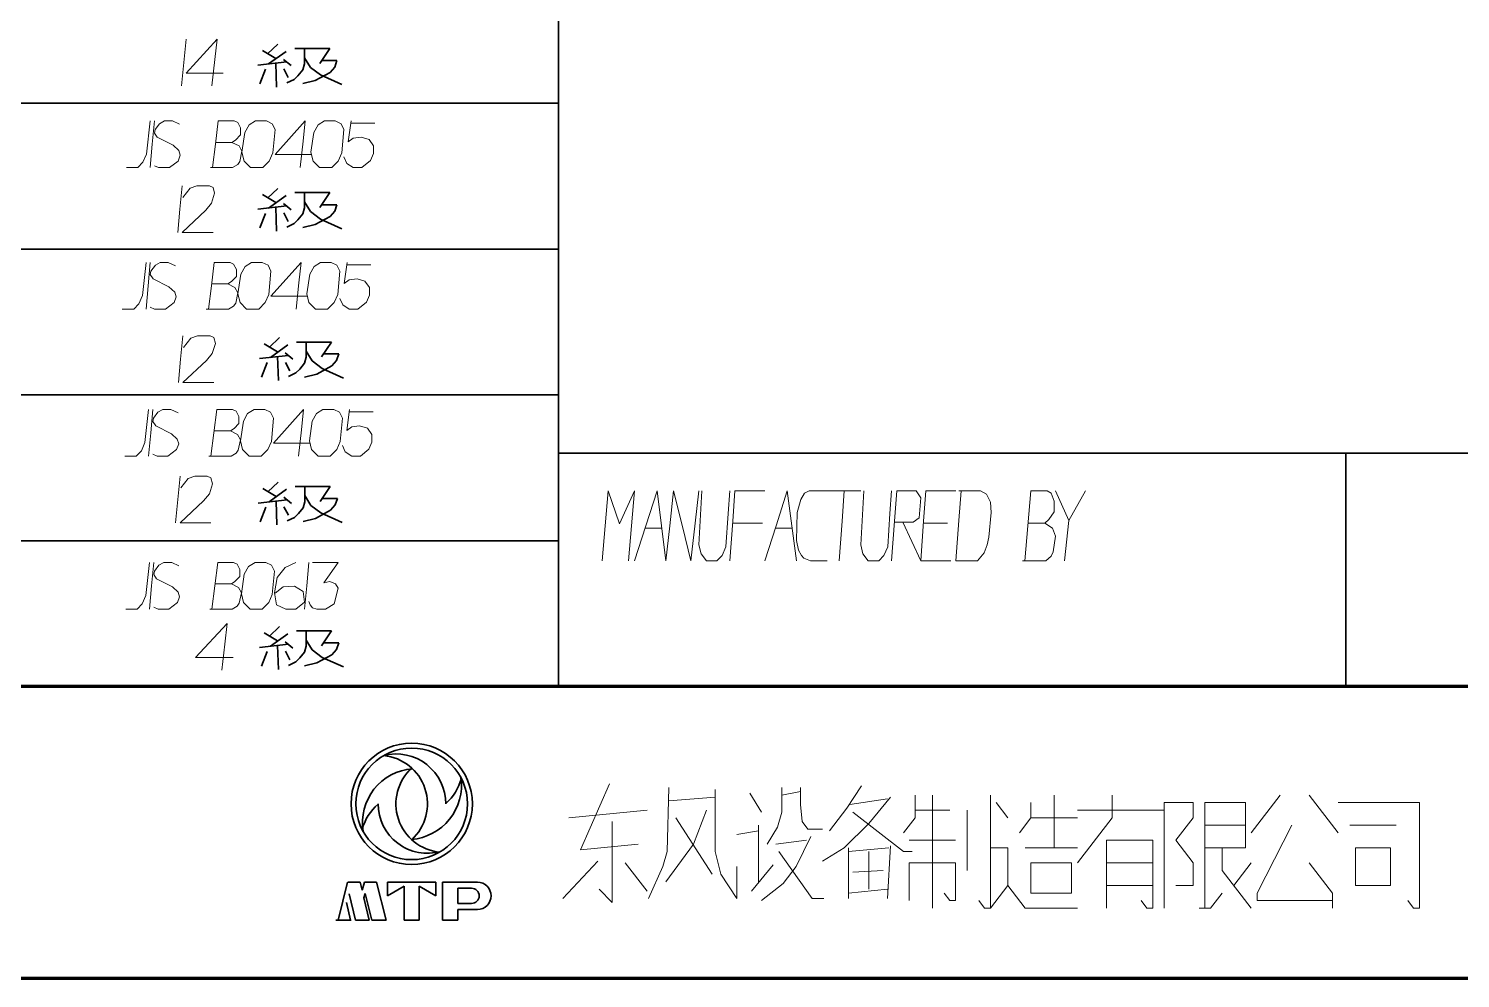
# Model space of a CAD drawing. Header units: millimetres. Extents: x 1333 to 104182, y -62616 to -5704.
# Drawn here: x 48705.16 to 48754.24, y -62616.28 to -62583.72 of the extents above; entities that cross this region are included whole.
import ezdxf

# ---------------------------------------------------------------- set-up
doc = ezdxf.new("R2010")
doc.units = ezdxf.units.MM
doc.header["$LTSCALE"] = 0.5
doc.layers.add('08', color=1, linetype='Continuous')
doc.layers.add('11', color=3, linetype='Continuous')

# ---------------------------------------------------------------- blocks, each defined once
blk = doc.blocks.new('A$C32A078D3')
at = {"color": 1, "lineweight": 35, "ltscale": 0.033501}
for p, q in [((-157.555, 1.995), (-157.229, 3.294)), ((-155.911, 1.995), (-156.237, 3.294))]:
    blk.add_line(p, q, dxfattribs=at)
at = {"color": 1, "lineweight": 35, "ltscale": 0.010399}
blk.add_line((-157.215, 3.294), (-156.799, 3.294), dxfattribs=at)
at = {"color": 1, "lineweight": 35, "ltscale": 0.007084}
blk.add_line((-156.799, 3.294), (-156.733, 3.019), dxfattribs=at)
at = {"color": 1, "lineweight": 35, "ltscale": 0.007197}
blk.add_line((-156.65, 3.294), (-156.733, 3.019), dxfattribs=at)
at = {"color": 1, "lineweight": 35, "ltscale": 0.010326}
blk.add_line((-156.237, 3.294), (-156.65, 3.294), dxfattribs=at)
at = {"color": 1, "lineweight": 35, "ltscale": 0.041595}
blk.add_line((-155.863, 3.294), (-154.199, 3.294), dxfattribs=at)
at = {"color": 1, "lineweight": 35, "ltscale": 0.011698}
for p, q in [((-155.863, 3.294), (-155.863, 2.827)), ((-154.199, 3.294), (-154.199, 2.827))]:
    blk.add_line(p, q, dxfattribs=at)
at = {"color": 1, "lineweight": 35, "ltscale": 0.016609}
for p, q in [((-155.863, 2.827), (-155.291, 3.165)), ((-154.199, 2.827), (-154.771, 3.165))]:
    blk.add_line(p, q, dxfattribs=at)
at = {"color": 1, "lineweight": 35, "ltscale": 0.029246}
for p, q in [((-155.291, 1.995), (-155.291, 3.165)), ((-154.771, 1.995), (-154.771, 3.165))]:
    blk.add_line(p, q, dxfattribs=at)
at = {"color": 1, "lineweight": 35, "ltscale": 0.029897}
blk.add_line((-153.974, 3.294), (-152.778, 3.294), dxfattribs=at)
at = {"color": 1, "lineweight": 35, "ltscale": 0.032496}
blk.add_line((-153.974, 1.995), (-153.974, 3.294), dxfattribs=at)
at = {"color": 1, "lineweight": 35, "ltscale": 0.011917}
for p, q in [((-153.454, 3.087), (-152.977, 3.087)), ((-153.454, 2.567), (-152.977, 2.567))]:
    blk.add_line(p, q, dxfattribs=at)
at = {"color": 1, "lineweight": 35, "ltscale": 0.012998}
blk.add_line((-153.454, 2.567), (-153.454, 3.087), dxfattribs=at)
at = {"color": 1, "lineweight": 35, "ltscale": 0.015572}
blk.add_line((-157.268, 2.602), (-157.128, 1.995), dxfattribs=at)
at = {"color": 1, "lineweight": 35, "ltscale": 0.02333}
blk.add_line((-157.173, 2.902), (-156.955, 1.995), dxfattribs=at)
at = {"color": 1, "lineweight": 35, "ltscale": 0.003944}
blk.add_line((-156.629, 2.913), (-156.671, 2.761), dxfattribs=at)
at = {"color": 1, "lineweight": 35, "ltscale": 0.019706}
blk.add_line((-156.671, 2.761), (-156.487, 1.995), dxfattribs=at)
at = {"color": 1, "lineweight": 35, "ltscale": 0.023684}
blk.add_line((-156.396, 1.995), (-156.629, 2.913), dxfattribs=at)
at = {"color": 1, "lineweight": 35, "ltscale": 0.012999}
for p, q in [((-157.631, 1.995), (-157.111, 1.995)), ((-153.454, 1.995), (-153.974, 1.995))]:
    blk.add_line(p, q, dxfattribs=at)
at = {"color": 1, "lineweight": 35, "ltscale": 0.011699}
blk.add_line((-156.487, 1.995), (-156.955, 1.995), dxfattribs=at)
at = {"color": 1, "lineweight": 35, "ltscale": 0.012134}
blk.add_line((-155.911, 1.995), (-156.396, 1.995), dxfattribs=at)
at = {"color": 1, "lineweight": 35, "ltscale": 0.012997}
blk.add_line((-155.291, 1.995), (-154.771, 1.995), dxfattribs=at)
at = {"color": 1, "lineweight": 35, "ltscale": 0.016898}
blk.add_line((-153.454, 2.359), (-152.778, 2.359), dxfattribs=at)
at = {"color": 1, "lineweight": 35, "ltscale": 0.009099}
blk.add_line((-153.454, 1.995), (-153.454, 2.359), dxfattribs=at)
at = {"color": 7, "lineweight": 13}
for points in [[(-148.255, 6.668), (-149.248, 4.41)], [(-146.218, 6.539), (-146.268, 4.345)], [(-144.628, 6.474), (-144.628, 4.345)], [(-142.343, 6.539), (-142.343, 5.7)], [(-142.343, 6.281), (-141.697, 6.41)], [(-141.697, 6.539), (-141.697, 5.958)], [(-139.611, 6.603), (-140.108, 5.829)], [(-146.218, 6.087), (-144.628, 6.216)], [(-143.436, 6.345), (-143.039, 5.7)], [(-141.697, 5.958), (-141.648, 5.377)], [(-138.617, 6.216), (-139.362, 5.313), (-140.207, 4.474), (-140.952, 4.023)], [(-140.008, 5.958), (-138.717, 6.152)], [(-137.773, 6.281), (-137.773, 5.506), (-138.17, 4.99)], [(-137.177, 2.41), (-137.177, 6.281)], [(-135.19, 6.281), (-135.19, 2.41), (-135.388, 2.41), (-135.587, 2.668)], [(-134.593, 5.506), (-134.991, 6.023)], [(-134.196, 4.99), (-133.799, 5.506), (-133.799, 6.023)], [(-133.004, 6.281), (-133.004, 4.474)], [(-131.017, 6.281), (-131.017, 5.506), (-132.209, 3.958)], [(-129.228, 2.41), (-129.228, 6.023), (-128.235, 6.023), (-128.235, 5.506), (-128.831, 4.732), (-128.235, 3.958), (-128.235, 3.184), (-128.831, 3.184)], [(-127.837, 4.474), (-126.446, 4.474), (-126.446, 6.023), (-127.837, 6.023), (-127.837, 2.41)], [(-126.248, 4.99), (-125.254, 6.281)], [(-123.267, 4.99), (-124.26, 6.281)], [(-120.882, 2.668), (-120.684, 2.41), (-120.485, 2.41), (-120.485, 6.023), (-123.267, 6.023)], [(-149.646, 5.506), (-146.963, 5.764)], [(-145.97, 5.506), (-144.728, 3.571)], [(-145.373, 4.603), (-144.926, 5.764)], [(-142.343, 5.7), (-142.492, 5.184)], [(-140.108, 5.829), (-140.704, 5.055)], [(-139.909, 5.7), (-138.17, 4.345), (-137.872, 4.345)], [(-136.581, 5.764), (-137.773, 5.764)], [(-135.984, 3.7), (-135.984, 5.764)], [(-133.799, 5.506), (-132.209, 5.506)], [(-129.228, 5.764), (-132.209, 5.764)], [(-148.155, 5.377), (-148.155, 2.603)], [(-143.138, 5.055), (-143.883, 4.926)], [(-143.138, 3.313), (-143.138, 5.248)], [(-142.492, 5.184), (-142.84, 4.603)], [(-141.648, 5.377), (-141.449, 5.119)], [(-141.449, 5.119), (-140.952, 5.119)], [(-126.446, 5.248), (-127.837, 5.248)], [(-124.857, 5.248), (-126.049, 2.926), (-126.049, 2.668), (-123.466, 2.668)], [(-122.87, 5.248), (-121.28, 5.248)], [(-149.248, 4.41), (-147.261, 4.603)], [(-146.317, 3.313), (-145.373, 4.603)], [(-142.542, 4.603), (-141.499, 4.732)], [(-141.35, 4.861), (-141.846, 3.829)], [(-140.058, 4.474), (-140.058, 2.732)], [(-140.058, 4.345), (-138.667, 4.474)], [(-138.617, 4.539), (-138.717, 2.732)], [(-137.971, 4.732), (-136.382, 4.732)], [(-135.19, 4.474), (-134.593, 4.474), (-134.593, 3.184)], [(-132.209, 4.474), (-133.997, 4.474)], [(-131.215, 2.41), (-131.215, 4.732), (-129.626, 4.732), (-129.626, 2.41), (-129.824, 2.41), (-130.023, 2.668)], [(-126.248, 2.41), (-127.241, 3.7), (-127.241, 4.474)], [(-148.652, 4.023), (-149.844, 2.732)], [(-147.708, 3.958), (-146.963, 2.99)], [(-146.268, 4.345), (-146.417, 3.829)], [(-144.628, 4.345), (-144.43, 3.571)], [(-142.442, 4.345), (-141.3, 2.732)], [(-139.362, 4.345), (-139.362, 3.055)], [(-137.971, 2.668), (-137.971, 3.958), (-136.382, 3.958), (-136.382, 2.668), (-136.581, 2.668), (-136.779, 2.926)], [(-131.215, 3.958), (-129.626, 3.958)], [(-126.844, 3.184), (-126.248, 3.958)], [(-123.466, 2.41), (-123.466, 2.926), (-124.26, 3.958)], [(-146.417, 3.829), (-146.913, 2.732)], [(-144.43, 3.571), (-143.883, 2.732)], [(-143.883, 2.732), (-143.883, 3.829)], [(-142.641, 3.894), (-143.386, 2.99)], [(-142.293, 3.248), (-141.846, 3.829)], [(-139.909, 3.635), (-138.866, 3.7)], [(-148.155, 2.603), (-148.602, 3.055)], [(-143.039, 2.668), (-142.293, 3.248)], [(-138.717, 3.055), (-140.058, 2.926)], [(-135.19, 2.41), (-134.593, 3.184), (-133.997, 2.41), (-132.209, 2.41)], [(-129.626, 3.184), (-131.215, 3.184)], [(-141.3, 2.732), (-140.902, 2.732)], [(-128.036, 2.41), (-127.639, 2.41), (-127.241, 2.926)]]:
    blk.add_lwpolyline(points, dxfattribs=at)
for points in [[(-122.671, 4.474), (-122.671, 3.184), (-121.479, 3.184), (-121.479, 4.474)], [(-133.799, 2.926), (-132.408, 2.926), (-132.408, 3.958), (-133.799, 3.958)]]:
    blk.add_lwpolyline(points, close=True, dxfattribs=at)
at = {"color": 1, "lineweight": 35}
for radius in [2.08, 1.913]:
    blk.add_circle((-155.031, 5.982), radius, dxfattribs=at)
for centre, radius, start, end in [((-156.154, 5.982), 1.664, 312.4542, 84.3408), ((-155.572, 5.982), 1.711, 0, 103.7818), ((-154.865, 5.338), 1.854, 94.3618, 189.3685), ((-153.908, 5.982), 1.664, 132.4542, 264.3408), ((-155.198, 6.627), 1.874, 274.9268, 7.678), ((-155.031, 7.313), 1.763, 311.5828, 344.9375), ((-155.031, 4.651), 1.755, 131.0518, 165.2314), ((-154.491, 5.982), 1.693, 180, 285.8775), ((-152.977, 2.827), 0.26, 270, 90), ((-152.778, 2.827), 0.468, 270, 90)]:
    blk.add_arc(centre, radius, start, end, dxfattribs=at)
blk = doc.blocks.new('999')
at = {"color": 7, "lineweight": 35}
for p, q in [((75474.98, -11826.55), (75474.98, -11913.12)), ((75234.98, -11853.12), (75474.98, -11853.12)), ((75474.98, -11868.12), (75294.98, -11868.12)), ((75354.98, -11883.12), (75474.98, -11883.12)), ((75474.98, -11889.12), (75684.98, -11889.12)), ((75414.98, -11898.12), (75474.98, -11898.12)), ((75894.98, -11913.12), (75114.98, -11913.12))]:
    blk.add_line(p, q, dxfattribs=at)
at = {"color": 7, "lineweight": 35, "ltscale": 0.013328}
for p, q in [((75444.53, -11847.7), (75445.9, -11848.53)), ((75444.71, -11877.88), (75446.08, -11878.7))]:
    blk.add_line(p, q, dxfattribs=at)
at = {"color": 7, "lineweight": 35, "ltscale": 0.012234}
for p, q in [((75446.12, -11847.06), (75445.05, -11848.06)), ((75446.12, -11861.88), (75445.05, -11862.88)), ((75446.16, -11892.09), (75445.09, -11893.09))]:
    blk.add_line(p, q, dxfattribs=at)
at = {"color": 7, "lineweight": 35, "ltscale": 0.018495}
for p, q in [((75446.97, -11847.79), (75445.17, -11849.09)), ((75446.97, -11862.61), (75445.17, -11863.9)), ((75447.01, -11892.82), (75445.21, -11894.12)), ((75447.15, -11907.68), (75445.35, -11908.97))]:
    blk.add_line(p, q, dxfattribs=at)
at = {"color": 7, "lineweight": 35, "ltscale": 0.030115}
for p, q in [((75447.85, -11847.5), (75451.46, -11847.5)), ((75447.85, -11862.32), (75451.46, -11862.32)), ((75448.03, -11877.68), (75451.64, -11877.68)), ((75447.89, -11892.53), (75451.5, -11892.53)), ((75448.03, -11907.39), (75451.64, -11907.39))]:
    blk.add_line(p, q, dxfattribs=at)
at = {"color": 7, "lineweight": 35, "ltscale": 0.013083}
for p, q in [((75448.86, -11847.5), (75448.86, -11849.07)), ((75448.86, -11862.32), (75448.86, -11863.89)), ((75449.04, -11877.68), (75449.04, -11879.25)), ((75448.9, -11892.53), (75448.9, -11894.1)), ((75449.04, -11907.39), (75449.04, -11908.96))]:
    blk.add_line(p, q, dxfattribs=at)
at = {"color": 7, "lineweight": 35, "ltscale": 0.015362}
for p, q in [((75451.46, -11847.5), (75450.44, -11849.04)), ((75451.64, -11877.68), (75450.62, -11879.21)), ((75451.64, -11907.39), (75450.62, -11908.92))]:
    blk.add_line(p, q, dxfattribs=at)
at = {"color": 7, "lineweight": 35, "ltscale": 0.024924}
for p, q in [((75444.06, -11849.21), (75447.04, -11848.88)), ((75444.06, -11864.03), (75447.04, -11863.69)), ((75444.24, -11879.38), (75447.21, -11879.05)), ((75444.1, -11894.24), (75447.07, -11893.91)), ((75444.24, -11909.1), (75447.21, -11908.76))]:
    blk.add_line(p, q, dxfattribs=at)
at = {"color": 7, "lineweight": 35, "ltscale": 0.013404}
for p, q in [((75444.85, -11849.63), (75444.26, -11851.13)), ((75444.85, -11864.45), (75444.26, -11865.94)), ((75445.03, -11879.8), (75444.44, -11881.3))]:
    blk.add_line(p, q, dxfattribs=at)
at = {"color": 7, "lineweight": 35, "ltscale": 0.020496}
for p, q in [((75445.92, -11849), (75445.99, -11851.46)), ((75445.92, -11863.82), (75445.99, -11866.28)), ((75445.96, -11894.03), (75446.02, -11896.49))]:
    blk.add_line(p, q, dxfattribs=at)
at = {"color": 7, "lineweight": 35, "ltscale": 0.008474}
for p, q in [((75446.7, -11848.62), (75447.49, -11849.26)), ((75446.7, -11863.43), (75447.49, -11864.08)), ((75446.74, -11893.65), (75447.53, -11894.29))]:
    blk.add_line(p, q, dxfattribs=at)
at = {"color": 7, "lineweight": 35, "ltscale": 0.00829}
blk.add_line((75446.72, -11849.59), (75447.18, -11850.47), dxfattribs=at)
at = {"color": 7, "lineweight": 35, "ltscale": 0.00637}
for p, q in [((75448.68, -11849.69), (75448.19, -11850.29)), ((75448.71, -11894.72), (75448.23, -11895.32))]:
    blk.add_line(p, q, dxfattribs=at)
at = {"color": 7, "lineweight": 35, "ltscale": 0.005376}
for p, q in [((75448.86, -11849.07), (75448.68, -11849.69)), ((75449.04, -11879.25), (75448.86, -11879.87)), ((75449.04, -11908.96), (75448.86, -11909.58))]:
    blk.add_line(p, q, dxfattribs=at)
at = {"color": 7, "lineweight": 35, "ltscale": 0.009837}
for p, q in [((75448.86, -11848.44), (75449.47, -11849.46)), ((75448.86, -11863.26), (75449.47, -11864.27)), ((75449.04, -11878.62), (75449.65, -11879.63)), ((75448.9, -11893.47), (75449.5, -11894.49)), ((75449.04, -11908.33), (75449.65, -11909.34))]:
    blk.add_line(p, q, dxfattribs=at)
at = {"color": 7, "lineweight": 35, "ltscale": 0.010647}
blk.add_line((75449.47, -11849.46), (75450.49, -11850.22), dxfattribs=at)
at = {"color": 7, "lineweight": 35, "ltscale": 0.013049}
for p, q in [((75450.64, -11848.74), (75452.2, -11848.74)), ((75450.64, -11863.56), (75452.2, -11863.56)), ((75450.82, -11878.91), (75452.38, -11878.91)), ((75450.67, -11893.77), (75452.24, -11893.77)), ((75450.82, -11908.63), (75452.38, -11908.63))]:
    blk.add_line(p, q, dxfattribs=at)
at = {"color": 7, "lineweight": 35, "ltscale": 0.006121}
for p, q in [((75451.98, -11849.41), (75451.49, -11849.95)), ((75451.98, -11864.22), (75451.49, -11864.77)), ((75452.16, -11879.58), (75451.67, -11880.13)), ((75452.16, -11909.3), (75451.67, -11909.84))]:
    blk.add_line(p, q, dxfattribs=at)
at = {"color": 7, "lineweight": 35, "ltscale": 0.005862}
for p, q in [((75452.2, -11848.74), (75451.98, -11849.41)), ((75452.2, -11863.56), (75451.98, -11864.22)), ((75452.24, -11893.77), (75452.02, -11894.44))]:
    blk.add_line(p, q, dxfattribs=at)
at = {"color": 7, "lineweight": 35, "ltscale": 0.00685}
for p, q in [((75447.79, -11850.68), (75447.05, -11851.04)), ((75447.79, -11865.5), (75447.05, -11865.86)), ((75447.97, -11880.85), (75447.23, -11881.21)), ((75447.97, -11910.57), (75447.23, -11910.93))]:
    blk.add_line(p, q, dxfattribs=at)
at = {"color": 7, "lineweight": 35, "ltscale": 0.004731}
for p, q in [((75448.19, -11850.29), (75447.79, -11850.68)), ((75448.19, -11865.1), (75447.79, -11865.5)), ((75448.38, -11880.46), (75447.97, -11880.85)), ((75448.38, -11910.17), (75447.97, -11910.57))]:
    blk.add_line(p, q, dxfattribs=at)
at = {"color": 7, "lineweight": 35, "ltscale": 0.010798}
for p, q in [((75449.95, -11850.79), (75448.69, -11851.1)), ((75449.98, -11895.82), (75448.72, -11896.13))]:
    blk.add_line(p, q, dxfattribs=at)
at = {"color": 7, "lineweight": 35, "ltscale": 0.014628}
blk.add_line((75451.49, -11849.95), (75449.95, -11850.79), dxfattribs=at)
at = {"color": 7, "lineweight": 35, "ltscale": 0.020169}
blk.add_line((75450.49, -11850.22), (75452.7, -11851.21), dxfattribs=at)
at = {"color": 7, "lineweight": 35, "ltscale": 0.013327}
for p, q in [((75444.53, -11862.52), (75445.9, -11863.35)), ((75444.57, -11892.73), (75445.94, -11893.56)), ((75444.71, -11907.59), (75446.08, -11908.42))]:
    blk.add_line(p, q, dxfattribs=at)
at = {"color": 7, "lineweight": 35, "ltscale": 0.01536}
for p, q in [((75451.46, -11862.32), (75450.44, -11863.85)), ((75451.5, -11892.53), (75450.48, -11894.07))]:
    blk.add_line(p, q, dxfattribs=at)
at = {"color": 7, "lineweight": 35, "ltscale": 0.008293}
for p, q in [((75446.72, -11864.41), (75447.18, -11865.29)), ((75446.89, -11879.77), (75447.36, -11880.64)), ((75446.75, -11894.62), (75447.22, -11895.5)), ((75446.89, -11909.48), (75447.36, -11910.36))]:
    blk.add_line(p, q, dxfattribs=at)
at = {"color": 7, "lineweight": 35, "ltscale": 0.005373}
for p, q in [((75448.86, -11863.89), (75448.68, -11864.51)), ((75448.9, -11894.1), (75448.71, -11894.72))]:
    blk.add_line(p, q, dxfattribs=at)
at = {"color": 7, "lineweight": 35, "ltscale": 0.010649}
blk.add_line((75449.47, -11864.27), (75450.49, -11865.04), dxfattribs=at)
at = {"color": 7, "lineweight": 35, "ltscale": 0.006372}
blk.add_line((75448.68, -11864.51), (75448.19, -11865.1), dxfattribs=at)
at = {"color": 7, "lineweight": 35, "ltscale": 0.010797}
blk.add_line((75449.95, -11865.61), (75448.69, -11865.92), dxfattribs=at)
at = {"color": 7, "lineweight": 35, "ltscale": 0.014629}
blk.add_line((75451.49, -11864.77), (75449.95, -11865.61), dxfattribs=at)
at = {"color": 7, "lineweight": 35, "ltscale": 0.020168}
blk.add_line((75450.49, -11865.04), (75452.7, -11866.03), dxfattribs=at)
at = {"color": 7, "lineweight": 35, "ltscale": 0.012225}
for p, q in [((75446.3, -11877.23), (75445.23, -11878.23)), ((75446.3, -11906.95), (75445.23, -11907.95))]:
    blk.add_line(p, q, dxfattribs=at)
at = {"color": 7, "lineweight": 35, "ltscale": 0.018496}
blk.add_line((75447.15, -11877.96), (75445.35, -11879.26), dxfattribs=at)
at = {"color": 7, "lineweight": 35, "ltscale": 0.008484}
blk.add_line((75446.88, -11878.79), (75447.67, -11879.43), dxfattribs=at)
at = {"color": 7, "lineweight": 35, "ltscale": 0.005858}
for p, q in [((75452.38, -11878.91), (75452.16, -11879.58)), ((75452.38, -11908.63), (75452.16, -11909.3))]:
    blk.add_line(p, q, dxfattribs=at)
at = {"color": 7, "lineweight": 35, "ltscale": 0.020497}
for p, q in [((75446.1, -11879.17), (75446.17, -11881.63)), ((75446.1, -11908.89), (75446.17, -11911.35))]:
    blk.add_line(p, q, dxfattribs=at)
at = {"color": 7, "lineweight": 35, "ltscale": 0.006362}
for p, q in [((75448.86, -11879.87), (75448.38, -11880.46)), ((75448.86, -11909.58), (75448.38, -11910.17))]:
    blk.add_line(p, q, dxfattribs=at)
at = {"color": 7, "lineweight": 35, "ltscale": 0.010659}
for p, q in [((75449.65, -11879.63), (75450.67, -11880.4)), ((75449.5, -11894.49), (75450.53, -11895.25))]:
    blk.add_line(p, q, dxfattribs=at)
at = {"color": 7, "lineweight": 35, "ltscale": 0.01464}
blk.add_line((75451.67, -11880.13), (75450.13, -11880.97), dxfattribs=at)
at = {"color": 7, "lineweight": 35, "ltscale": 0.020157}
for p, q in [((75450.67, -11880.4), (75452.88, -11881.39)), ((75450.53, -11895.25), (75452.73, -11896.24))]:
    blk.add_line(p, q, dxfattribs=at)
at = {"color": 7, "lineweight": 35, "ltscale": 0.010786}
for p, q in [((75450.13, -11880.97), (75448.87, -11881.28)), ((75450.13, -11910.68), (75448.87, -11910.99))]:
    blk.add_line(p, q, dxfattribs=at)
at = {"color": 7, "lineweight": 35, "ltscale": 0.2}
blk.add_line((75555.98, -11889.12), (75555.98, -11913.12), dxfattribs=at)
at = {"color": 7, "lineweight": 35, "ltscale": 0.013411}
blk.add_line((75444.89, -11894.66), (75444.3, -11896.16), dxfattribs=at)
at = {"color": 7, "lineweight": 35, "ltscale": 0.004724}
blk.add_line((75448.23, -11895.32), (75447.82, -11895.71), dxfattribs=at)
at = {"color": 7, "lineweight": 35, "ltscale": 0.014638}
for p, q in [((75451.52, -11894.98), (75449.98, -11895.82)), ((75451.67, -11909.84), (75450.13, -11910.68))]:
    blk.add_line(p, q, dxfattribs=at)
at = {"color": 7, "lineweight": 35, "ltscale": 0.006112}
blk.add_line((75452.02, -11894.44), (75451.52, -11894.98), dxfattribs=at)
at = {"color": 7, "lineweight": 35, "ltscale": 0.00686}
blk.add_line((75447.82, -11895.71), (75447.08, -11896.07), dxfattribs=at)
at = {"color": 7, "lineweight": 35, "ltscale": 0.008486}
blk.add_line((75446.88, -11908.5), (75447.67, -11909.15), dxfattribs=at)
at = {"color": 7, "lineweight": 35, "ltscale": 0.013406}
blk.add_line((75445.03, -11909.52), (75444.44, -11911.01), dxfattribs=at)
at = {"color": 7, "lineweight": 35, "ltscale": 0.010657}
blk.add_line((75449.65, -11909.34), (75450.67, -11910.11), dxfattribs=at)
at = {"color": 7, "lineweight": 35, "ltscale": 0.020158}
blk.add_line((75450.67, -11910.11), (75452.88, -11911.1), dxfattribs=at)
at = {"color": 7, "lineweight": 70}
for p, q in [((75894.98, -11913.12), (73476.98, -11913.12)), ((75924.98, -11943.12), (73401.98, -11943.12))]:
    blk.add_line(p, q, dxfattribs=at)
at = {"color": 7, "lineweight": 13}
for points in [[(75436.68, -11846.54), (75436.45, -11848.94), (75436.22, -11851.34)], [(75439.34, -11851.34), (75439.65, -11848.64), (75439.88, -11846.54), (75436.68, -11850.02), (75440.48, -11850.02)], [(75432.98, -11854.93), (75432.61, -11858.35), (75432.24, -11859.19), (75431.72, -11859.73), (75430.54, -11859.73)], [(75432.98, -11859.73), (75433.2, -11857.33), (75433.42, -11854.93)], [(75433.42, -11859.55), (75433.86, -11859.73), (75434.97, -11859.73), (75435.86, -11859.07), (75436.08, -11858.47), (75435.93, -11857.99), (75435.34, -11857.45), (75433.72, -11856.61), (75433.42, -11856.19), (75433.49, -11855.83), (75433.94, -11855.23), (75434.45, -11854.93), (75435.27, -11854.93), (75436.01, -11855.29)], [(75439.18, -11859.73), (75441.47, -11859.73), (75441.99, -11859.43), (75442.21, -11859.13), (75442.43, -11858.05), (75442.14, -11857.51), (75441.4, -11857.15), (75441.77, -11856.91), (75442.28, -11856.37), (75442.28, -11855.65), (75441.99, -11855.11), (75441.62, -11854.93), (75439.99, -11854.93), (75439.7, -11857.33), (75439.4, -11859.73)], [(75448.41, -11859.73), (75448.71, -11857.03), (75448.93, -11854.93), (75445.83, -11858.41), (75449.52, -11858.41)], [(75452.92, -11858.65), (75453.21, -11859.31), (75453.88, -11859.73), (75454.77, -11859.73), (75455.65, -11859.01), (75455.95, -11858.29), (75455.95, -11857.51), (75455.5, -11856.85), (75454.69, -11856.61), (75453.88, -11856.73), (75453.36, -11857.09), (75453.66, -11854.93)], [(75453.66, -11855.17), (75456.1, -11855.17)], [(75441.4, -11857.15), (75439.7, -11857.15)], [(75436.27, -11861.61), (75436.04, -11864.01), (75435.82, -11866.41)], [(75439.46, -11866.41), (75436.27, -11866.41), (75438.7, -11864.13), (75439.31, -11863.41), (75439.61, -11862.39), (75439.46, -11861.79), (75439.08, -11861.61), (75437.79, -11861.61), (75437.11, -11861.85), (75436.35, -11862.81)], [(75432.56, -11869.49), (75432.19, -11872.91), (75431.82, -11873.75), (75431.3, -11874.29), (75430.12, -11874.29)], [(75432.56, -11874.29), (75432.78, -11871.89), (75433, -11869.49)], [(75433, -11874.11), (75433.44, -11874.29), (75434.55, -11874.29), (75435.44, -11873.63), (75435.66, -11873.03), (75435.51, -11872.55), (75434.92, -11872.01), (75433.29, -11871.17), (75433, -11870.75), (75433.07, -11870.39), (75433.52, -11869.79), (75434.03, -11869.49), (75434.85, -11869.49), (75435.58, -11869.85)], [(75438.76, -11874.29), (75441.05, -11874.29), (75441.57, -11873.99), (75441.79, -11873.69), (75442.01, -11872.61), (75441.71, -11872.07), (75440.98, -11871.71), (75441.34, -11871.47), (75441.86, -11870.93), (75441.86, -11870.21), (75441.57, -11869.67), (75441.2, -11869.49), (75439.57, -11869.49), (75439.28, -11871.89), (75438.98, -11874.29)], [(75447.99, -11874.29), (75448.29, -11871.59), (75448.51, -11869.49), (75445.41, -11872.97), (75449.1, -11872.97)], [(75452.5, -11873.21), (75452.79, -11873.87), (75453.46, -11874.29), (75454.34, -11874.29), (75455.23, -11873.57), (75455.53, -11872.85), (75455.53, -11872.07), (75455.08, -11871.41), (75454.27, -11871.17), (75453.46, -11871.29), (75452.94, -11871.65), (75453.24, -11869.49)], [(75453.24, -11869.73), (75455.67, -11869.73)], [(75440.98, -11871.71), (75439.28, -11871.71)], [(75436.35, -11877.05), (75436.12, -11879.45), (75435.89, -11881.85)], [(75439.53, -11881.85), (75436.35, -11881.85), (75438.78, -11879.57), (75439.38, -11878.85), (75439.69, -11877.83), (75439.53, -11877.23), (75439.15, -11877.05), (75437.86, -11877.05), (75437.18, -11877.29), (75436.42, -11878.25)], [(75432.82, -11884.61), (75432.45, -11888.03), (75432.08, -11888.87), (75431.56, -11889.41), (75430.38, -11889.41)], [(75432.82, -11889.41), (75433.04, -11887.01), (75433.26, -11884.61)], [(75433.26, -11889.23), (75433.7, -11889.41), (75434.81, -11889.41), (75435.7, -11888.75), (75435.92, -11888.15), (75435.77, -11887.67), (75435.18, -11887.13), (75433.56, -11886.29), (75433.26, -11885.87), (75433.33, -11885.51), (75433.78, -11884.91), (75434.29, -11884.61), (75435.11, -11884.61), (75435.85, -11884.97)], [(75439.02, -11889.41), (75441.31, -11889.41), (75441.83, -11889.11), (75442.05, -11888.81), (75442.27, -11887.73), (75441.98, -11887.19), (75441.24, -11886.83), (75441.61, -11886.59), (75442.12, -11886.05), (75442.12, -11885.33), (75441.83, -11884.79), (75441.46, -11884.61), (75439.83, -11884.61), (75439.54, -11887.01), (75439.24, -11889.41)], [(75448.25, -11889.41), (75448.55, -11886.71), (75448.77, -11884.61), (75445.67, -11888.09), (75449.36, -11888.09)], [(75452.76, -11888.33), (75453.05, -11888.99), (75453.72, -11889.41), (75454.61, -11889.41), (75455.49, -11888.69), (75455.79, -11887.97), (75455.79, -11887.19), (75455.34, -11886.53), (75454.53, -11886.29), (75453.72, -11886.41), (75453.2, -11886.77), (75453.5, -11884.61)], [(75453.5, -11884.85), (75455.93, -11884.85)], [(75441.24, -11886.83), (75439.54, -11886.83)], [(75436.06, -11891.48), (75435.83, -11893.88), (75435.6, -11896.28)], [(75439.24, -11896.28), (75436.06, -11896.28), (75438.48, -11894), (75439.09, -11893.28), (75439.4, -11892.26), (75439.24, -11891.66), (75438.86, -11891.48), (75437.57, -11891.48), (75436.89, -11891.72), (75436.13, -11892.68)], [(75479.49, -11900.17), (75479.8, -11896.57), (75480.11, -11892.97), (75481.27, -11896.39), (75482.81, -11892.97), (75482.5, -11896.57), (75482.19, -11900.17)], [(75482.81, -11900.17), (75483.96, -11896.57), (75485.12, -11892.97), (75485.58, -11896.57), (75486.04, -11900.17)], [(75486.04, -11900.17), (75486.43, -11896.57), (75486.81, -11892.97), (75487.74, -11896.66), (75488.58, -11900.17), (75489.05, -11896.3), (75489.43, -11892.97)], [(75489.74, -11892.97), (75489.43, -11898.55), (75489.66, -11899.45), (75490.2, -11900.17), (75491.28, -11900.17), (75491.82, -11899.63), (75492.21, -11898.73), (75492.44, -11895.31), (75492.59, -11892.97)], [(75492.59, -11900.17), (75492.9, -11896.12), (75493.13, -11892.97), (75496.21, -11892.97)], [(75496.21, -11900.17), (75497.37, -11896.57), (75498.52, -11892.97), (75498.99, -11896.57), (75499.45, -11900.17)], [(75502.61, -11900.17), (75500.91, -11900.17), (75500.22, -11899.9), (75499.99, -11899.63), (75499.68, -11899.09), (75499.45, -11898.1), (75499.52, -11895.22), (75499.91, -11893.87), (75500.3, -11893.24), (75500.76, -11892.97), (75502.68, -11892.97)], [(75502.68, -11892.97), (75506.07, -11892.97)], [(75503.84, -11900.17), (75504.15, -11896.12), (75504.38, -11892.97)], [(75506.38, -11892.97), (75506.07, -11898.55), (75506.3, -11899.45), (75506.84, -11900.17), (75507.92, -11900.17), (75508.46, -11899.63), (75508.85, -11898.73), (75509.08, -11895.31), (75509.23, -11892.97)], [(75509.23, -11900.17), (75509.54, -11896.12), (75509.77, -11892.97), (75511.77, -11892.97), (75512.24, -11893.69), (75512.08, -11895.76), (75511.47, -11896.21), (75509.54, -11896.21)], [(75515.32, -11900.17), (75512.24, -11900.17), (75512.54, -11896.12), (75512.78, -11892.97), (75515.86, -11892.97)], [(75515.86, -11900.17), (75518.09, -11900.17), (75518.78, -11899.36), (75519.09, -11898.55), (75519.25, -11897.74), (75519.48, -11895.22), (75519.4, -11894.14), (75519.02, -11893.33), (75518.4, -11892.97), (75516.17, -11892.97)], [(75516.4, -11892.97), (75516.17, -11896.03), (75515.86, -11900.17)], [(75522.71, -11900.17), (75525.1, -11900.17), (75525.64, -11899.72), (75525.87, -11899.27), (75526.1, -11897.65), (75525.8, -11896.84), (75525.02, -11896.3), (75525.41, -11895.94), (75525.95, -11895.13), (75525.95, -11894.05), (75525.64, -11893.24), (75525.26, -11892.97), (75523.56, -11892.97), (75523.25, -11896.57), (75522.94, -11900.17)], [(75526.1, -11892.97), (75527.49, -11896.03), (75527.03, -11900.17)], [(75527.49, -11896.03), (75529.19, -11892.97)], [(75492.9, -11896.3), (75495.98, -11896.3)], [(75510.39, -11896.21), (75512.24, -11900.17)], [(75512.54, -11896.3), (75515.01, -11896.3)], [(75525.02, -11896.3), (75523.25, -11896.3)], [(75483.89, -11896.84), (75485.58, -11896.84)], [(75497.29, -11896.84), (75498.99, -11896.84)], [(75432.91, -11900.34), (75432.55, -11903.76), (75432.18, -11904.6), (75431.66, -11905.14), (75430.48, -11905.14)], [(75432.91, -11905.14), (75433.14, -11902.74), (75433.36, -11900.34)], [(75433.36, -11904.96), (75433.8, -11905.14), (75434.91, -11905.14), (75435.8, -11904.48), (75436.02, -11903.88), (75435.87, -11903.4), (75435.28, -11902.86), (75433.65, -11902.02), (75433.36, -11901.6), (75433.43, -11901.24), (75433.88, -11900.64), (75434.39, -11900.34), (75435.2, -11900.34), (75435.94, -11900.7)], [(75439.12, -11905.14), (75441.41, -11905.14), (75441.93, -11904.84), (75442.15, -11904.54), (75442.37, -11903.46), (75442.07, -11902.92), (75441.34, -11902.56), (75441.7, -11902.32), (75442.22, -11901.78), (75442.22, -11901.06), (75441.93, -11900.52), (75441.56, -11900.34), (75439.93, -11900.34), (75439.64, -11902.74), (75439.34, -11905.14)], [(75447.98, -11900.34), (75446.87, -11900.88), (75446.06, -11901.9), (75445.77, -11903.46), (75445.99, -11904.72), (75446.95, -11905.14), (75447.98, -11905.14), (75448.87, -11904.42), (75448.72, -11903.34), (75447.83, -11902.8), (75446.65, -11902.86), (75445.84, -11903.52)], [(75449.31, -11900.34), (75449.09, -11902.74), (75448.87, -11905.14)], [(75449.31, -11904.36), (75449.46, -11904.72), (75449.68, -11905.02), (75450.12, -11905.14), (75451.01, -11905.14), (75451.38, -11904.96), (75451.9, -11904.6), (75452.34, -11902.98), (75452.04, -11902.56), (75451.45, -11902.32), (75450.86, -11902.44), (75452.34, -11900.34), (75449.68, -11900.34)], [(75441.34, -11902.56), (75439.64, -11902.56)], [(75440.36, -11911.44), (75440.67, -11908.74), (75440.91, -11906.64), (75437.66, -11910.12), (75441.52, -11910.12)]]:
    blk.add_lwpolyline(points, dxfattribs=at)
for points in [[(75444.57, -11859.73), (75445.24, -11859.07), (75445.61, -11858.23), (75445.83, -11855.83), (75445.53, -11855.23), (75444.94, -11854.93), (75443.83, -11854.93), (75443.17, -11855.35), (75442.73, -11856.13), (75442.43, -11858.17), (75442.65, -11859.07), (75443.32, -11859.73)], [(75451.66, -11859.73), (75452.33, -11859.07), (75452.7, -11858.23), (75452.92, -11855.83), (75452.62, -11855.23), (75452.03, -11854.93), (75450.93, -11854.93), (75450.26, -11855.35), (75449.82, -11856.13), (75449.52, -11858.17), (75449.74, -11859.07), (75450.41, -11859.73)], [(75444.15, -11874.29), (75444.82, -11873.63), (75445.19, -11872.79), (75445.41, -11870.39), (75445.11, -11869.79), (75444.52, -11869.49), (75443.41, -11869.49), (75442.75, -11869.91), (75442.3, -11870.69), (75442.01, -11872.73), (75442.23, -11873.63), (75442.9, -11874.29)], [(75451.24, -11874.29), (75451.91, -11873.63), (75452.28, -11872.79), (75452.5, -11870.39), (75452.2, -11869.79), (75451.61, -11869.49), (75450.5, -11869.49), (75449.84, -11869.91), (75449.4, -11870.69), (75449.1, -11872.73), (75449.32, -11873.63), (75449.99, -11874.29)], [(75444.41, -11889.41), (75445.08, -11888.75), (75445.45, -11887.91), (75445.67, -11885.51), (75445.37, -11884.91), (75444.78, -11884.61), (75443.67, -11884.61), (75443.01, -11885.03), (75442.57, -11885.81), (75442.27, -11887.85), (75442.49, -11888.75), (75443.16, -11889.41)], [(75451.5, -11889.41), (75452.17, -11888.75), (75452.54, -11887.91), (75452.76, -11885.51), (75452.46, -11884.91), (75451.87, -11884.61), (75450.76, -11884.61), (75450.1, -11885.03), (75449.66, -11885.81), (75449.36, -11887.85), (75449.58, -11888.75), (75450.25, -11889.41)], [(75444.51, -11905.14), (75445.18, -11904.48), (75445.55, -11903.64), (75445.77, -11901.24), (75445.47, -11900.64), (75444.88, -11900.34), (75443.77, -11900.34), (75443.11, -11900.76), (75442.66, -11901.54), (75442.37, -11903.58), (75442.59, -11904.48), (75443.26, -11905.14)]]:
    blk.add_lwpolyline(points, close=True, dxfattribs=at)

msp = doc.modelspace()

# ---------------------------------------------------------------- linework, layer by layer
at = {"color": 3}
msp.add_lwpolyline([(48032.32, -62022.279), (48873.32, -62022.279), (48873.32, -62616.279), (48032.32, -62616.279)], close=True, dxfattribs=at)
at = {"layer": '11'}
msp.add_lwpolyline([(48032.32, -62022.279), (48873.32, -62022.279), (48873.32, -62616.279), (48032.32, -62616.279)], close=True, dxfattribs=at)

# ---------------------------------------------------------------- block references
msp.add_blockref('A$C32A078D3', (48873.32, -62616.279))
at = {"layer": '08', "color": 55, "xscale": 0.3333333333430346, "yscale": 0.3333333333357587, "zscale": 0.3333333333333333}
msp.add_blockref('999', (23564.994, -58635.239), dxfattribs=at)

doc.saveas('drawing.dxf')
